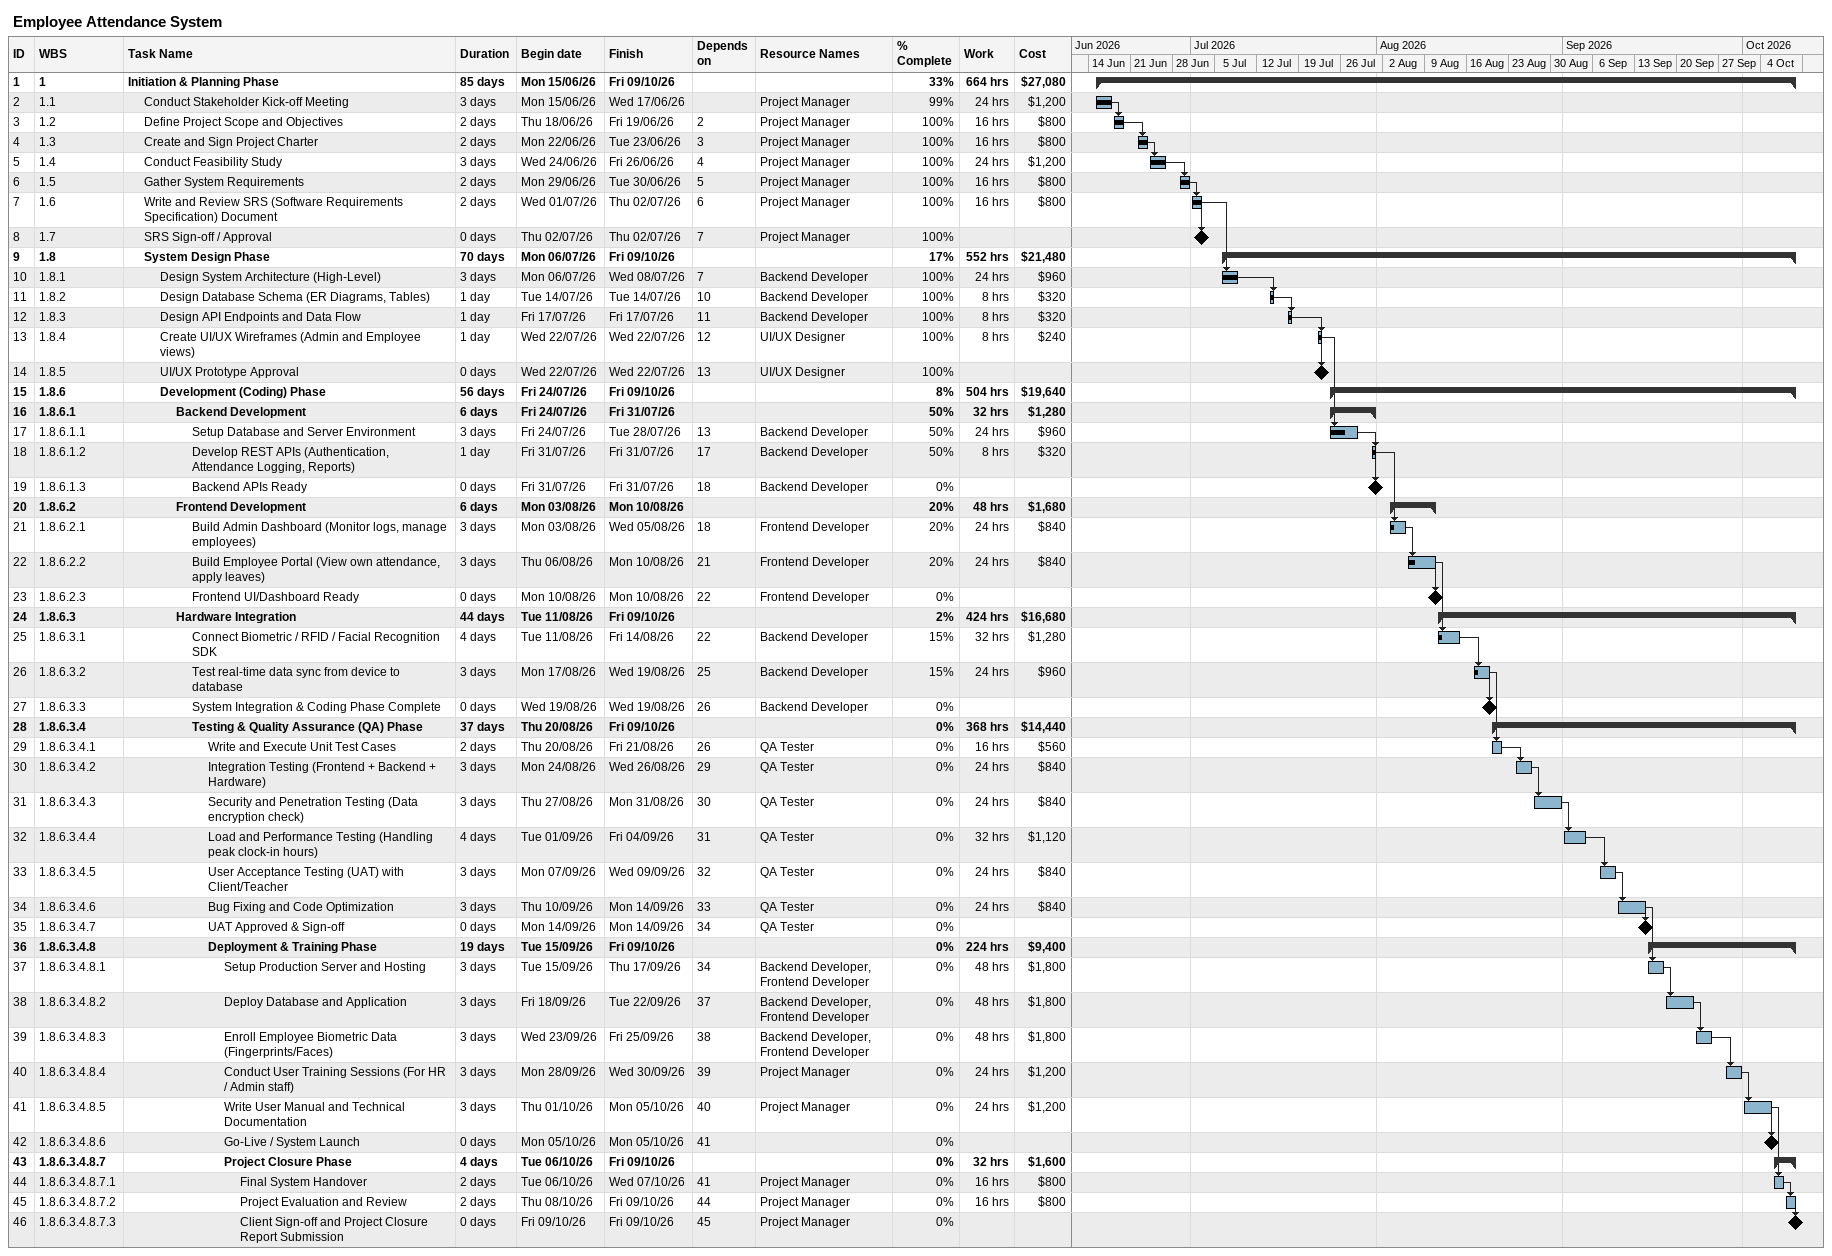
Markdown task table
Employee Attendance System

| ID | WBS | Task | Duration | Start | Finish | Predecessors | Resources | % complete | Work (h) | Cost ($) |
|---|---|---|---|---|---|---|---|---|---|---|
| 1 | 1 | **Initiation & Planning Phase** | 85d | 2026-06-15 | 2026-10-09 |  |  | 33 | 664 | 27080 |
| 2 | 1.1 | Conduct Stakeholder Kick-off Meeting | 3d | 2026-06-15 | 2026-06-17 |  | Project Manager | 99 | 24 | 1200 |
| 3 | 1.2 | Define Project Scope and Objectives | 2d | 2026-06-18 | 2026-06-19 | 2 | Project Manager | 100 | 16 | 800 |
| 4 | 1.3 | Create and Sign Project Charter | 2d | 2026-06-22 | 2026-06-23 | 3 | Project Manager | 100 | 16 | 800 |
| 5 | 1.4 | Conduct Feasibility Study | 3d | 2026-06-24 | 2026-06-26 | 4 | Project Manager | 100 | 24 | 1200 |
| 6 | 1.5 | Gather System Requirements | 2d | 2026-06-29 | 2026-06-30 | 5 | Project Manager | 100 | 16 | 800 |
| 7 | 1.6 | Write and Review SRS (Software Requirements Specification) Document | 2d | 2026-07-01 | 2026-07-02 | 6 | Project Manager | 100 | 16 | 800 |
| 8 | 1.7 | SRS Sign-off / Approval | 0d | 2026-07-02 | 2026-07-02 | 7 | Project Manager | 100 |  |  |
| 9 | 1.8 | **System Design Phase** | 70d | 2026-07-06 | 2026-10-09 |  |  | 17 | 552 | 21480 |
| 10 | 1.8.1 | Design System Architecture (High-Level) | 3d | 2026-07-06 | 2026-07-08 | 7 | Backend Developer | 100 | 24 | 960 |
| 11 | 1.8.2 | Design Database Schema (ER Diagrams, Tables) | 1d | 2026-07-14 | 2026-07-14 | 10 | Backend Developer | 100 | 8 | 320 |
| 12 | 1.8.3 | Design API Endpoints and Data Flow | 1d | 2026-07-17 | 2026-07-17 | 11 | Backend Developer | 100 | 8 | 320 |
| 13 | 1.8.4 | Create UI/UX Wireframes (Admin and Employee views) | 1d | 2026-07-22 | 2026-07-22 | 12 | UI/UX Designer | 100 | 8 | 240 |
| 14 | 1.8.5 | UI/UX Prototype Approval | 0d | 2026-07-22 | 2026-07-22 | 13 | UI/UX Designer | 100 |  |  |
| 15 | 1.8.6 | **Development (Coding) Phase** | 56d | 2026-07-24 | 2026-10-09 |  |  | 8 | 504 | 19640 |
| 16 | 1.8.6.1 | **Backend Development** | 6d | 2026-07-24 | 2026-07-31 |  |  | 50 | 32 | 1280 |
| 17 | 1.8.6.1.1 | Setup Database and Server Environment | 3d | 2026-07-24 | 2026-07-28 | 13 | Backend Developer | 50 | 24 | 960 |
| 18 | 1.8.6.1.2 | Develop REST APIs (Authentication, Attendance Logging, Reports) | 1d | 2026-07-31 | 2026-07-31 | 17 | Backend Developer | 50 | 8 | 320 |
| 19 | 1.8.6.1.3 | Backend APIs Ready | 0d | 2026-07-31 | 2026-07-31 | 18 | Backend Developer | 0 |  |  |
| 20 | 1.8.6.2 | **Frontend Development** | 6d | 2026-08-03 | 2026-08-10 |  |  | 20 | 48 | 1680 |
| 21 | 1.8.6.2.1 | Build Admin Dashboard (Monitor logs, manage employees) | 3d | 2026-08-03 | 2026-08-05 | 18 | Frontend Developer | 20 | 24 | 840 |
| 22 | 1.8.6.2.2 | Build Employee Portal (View own attendance, apply leaves) | 3d | 2026-08-06 | 2026-08-10 | 21 | Frontend Developer | 20 | 24 | 840 |
| 23 | 1.8.6.2.3 | Frontend UI/Dashboard Ready | 0d | 2026-08-10 | 2026-08-10 | 22 | Frontend Developer | 0 |  |  |
| 24 | 1.8.6.3 | **Hardware Integration** | 44d | 2026-08-11 | 2026-10-09 |  |  | 2 | 424 | 16680 |
| 25 | 1.8.6.3.1 | Connect Biometric / RFID / Facial Recognition SDK | 4d | 2026-08-11 | 2026-08-14 | 22 | Backend Developer | 15 | 32 | 1280 |
| 26 | 1.8.6.3.2 | Test real-time data sync from device to database | 3d | 2026-08-17 | 2026-08-19 | 25 | Backend Developer | 15 | 24 | 960 |
| 27 | 1.8.6.3.3 | System Integration & Coding Phase Complete | 0d | 2026-08-19 | 2026-08-19 | 26 | Backend Developer | 0 |  |  |
| 28 | 1.8.6.3.4 | **Testing & Quality Assurance (QA) Phase** | 37d | 2026-08-20 | 2026-10-09 |  |  | 0 | 368 | 14440 |
| 29 | 1.8.6.3.4.1 | Write and Execute Unit Test Cases | 2d | 2026-08-20 | 2026-08-21 | 26 | QA Tester | 0 | 16 | 560 |
| 30 | 1.8.6.3.4.2 | Integration Testing (Frontend + Backend + Hardware) | 3d | 2026-08-24 | 2026-08-26 | 29 | QA Tester | 0 | 24 | 840 |
| 31 | 1.8.6.3.4.3 | Security and Penetration Testing (Data encryption check) | 3d | 2026-08-27 | 2026-08-31 | 30 | QA Tester | 0 | 24 | 840 |
| 32 | 1.8.6.3.4.4 | Load and Performance Testing (Handling peak clock-in hours) | 4d | 2026-09-01 | 2026-09-04 | 31 | QA Tester | 0 | 32 | 1120 |
| 33 | 1.8.6.3.4.5 | User Acceptance Testing (UAT) with Client/Teacher | 3d | 2026-09-07 | 2026-09-09 | 32 | QA Tester | 0 | 24 | 840 |
| 34 | 1.8.6.3.4.6 | Bug Fixing and Code Optimization | 3d | 2026-09-10 | 2026-09-14 | 33 | QA Tester | 0 | 24 | 840 |
| 35 | 1.8.6.3.4.7 | UAT Approved & Sign-off | 0d | 2026-09-14 | 2026-09-14 | 34 | QA Tester | 0 |  |  |
| 36 | 1.8.6.3.4.8 | **Deployment & Training Phase** | 19d | 2026-09-15 | 2026-10-09 |  |  | 0 | 224 | 9400 |
| 37 | 1.8.6.3.4.8.1 | Setup Production Server and Hosting | 3d | 2026-09-15 | 2026-09-17 | 34 | Backend Developer, Frontend Developer | 0 | 48 | 1800 |
| 38 | 1.8.6.3.4.8.2 | Deploy Database and Application | 3d | 2026-09-18 | 2026-09-22 | 37 | Backend Developer, Frontend Developer | 0 | 48 | 1800 |
| 39 | 1.8.6.3.4.8.3 | Enroll Employee Biometric Data (Fingerprints/Faces) | 3d | 2026-09-23 | 2026-09-25 | 38 | Backend Developer, Frontend Developer | 0 | 48 | 1800 |
| 40 | 1.8.6.3.4.8.4 | Conduct User Training Sessions (For HR / Admin staff) | 3d | 2026-09-28 | 2026-09-30 | 39 | Project Manager | 0 | 24 | 1200 |
| 41 | 1.8.6.3.4.8.5 | Write User Manual and Technical Documentation | 3d | 2026-10-01 | 2026-10-05 | 40 | Project Manager | 0 | 24 | 1200 |
| 42 | 1.8.6.3.4.8.6 | Go-Live / System Launch | 0d | 2026-10-05 | 2026-10-05 | 41 |  | 0 |  |  |
| 43 | 1.8.6.3.4.8.7 | **Project Closure Phase** | 4d | 2026-10-06 | 2026-10-09 |  |  | 0 | 32 | 1600 |
| 44 | 1.8.6.3.4.8.7.1 | Final System Handover | 2d | 2026-10-06 | 2026-10-07 | 41 | Project Manager | 0 | 16 | 800 |
| 45 | 1.8.6.3.4.8.7.2 | Project Evaluation and Review | 2d | 2026-10-08 | 2026-10-09 | 44 | Project Manager | 0 | 16 | 800 |
| 46 | 1.8.6.3.4.8.7.3 | Client Sign-off and Project Closure Report Submission | 0d | 2026-10-09 | 2026-10-09 | 45 | Project Manager | 0 |  |  |
